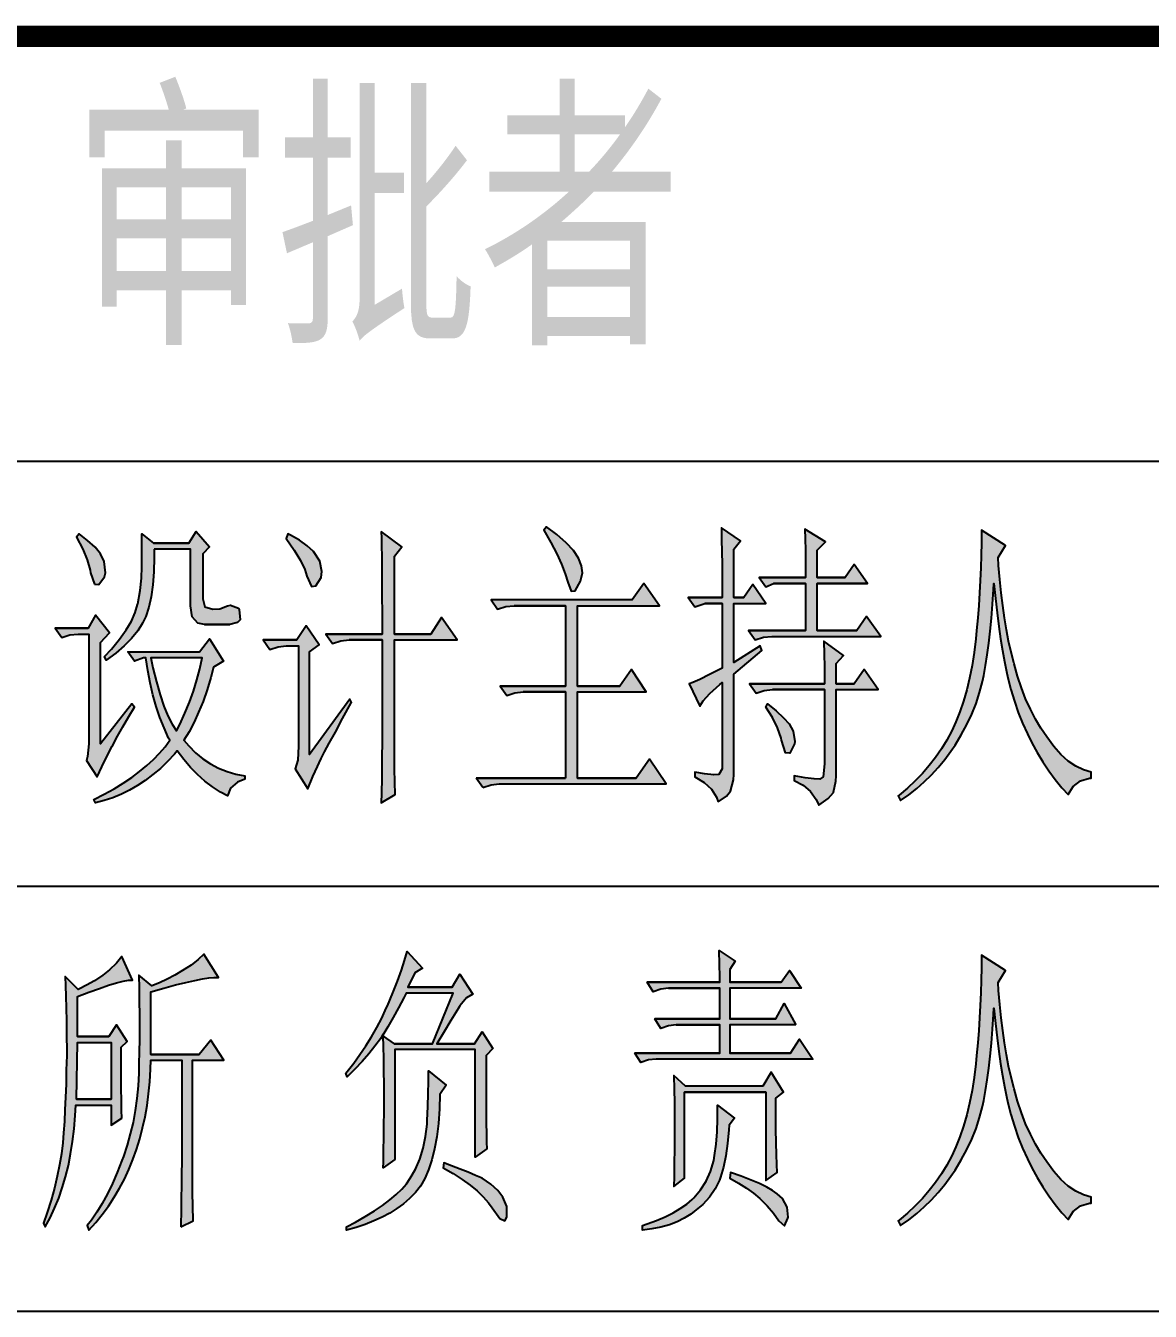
# Model space of a CAD drawing. Header units: inches. Extents: x 15 to 3191, y -520 to 602.
# Drawn here: x 675.08 to 690.95, y 41.68 to 59.83 of the extents above; entities that cross this region are included whole.
import ezdxf

# ---------------------------------------------------------------- set-up
doc = ezdxf.new("R2010")
doc.units = ezdxf.units.IN
doc.layers.add('1', color=7, linetype='Continuous')
doc.styles.add('宋体', font='SimSun.ttf', dxfattribs={"width": 0.7})

msp = doc.modelspace()

# ---------------------------------------------------------------- hatches: boundary and pattern name
at = {"layer": '1'}
h = msp.add_hatch(color=7, dxfattribs=at)
h.paths.add_polyline_path([(676.184, 52.264), (676.133, 52.375), (676.056, 52.468), (675.952, 52.564), (675.83, 52.658), (675.796, 52.608), (675.883, 52.441), (675.946, 52.288), (675.987, 52.146), (675.993, 52.108), (676.048, 51.947), (676.11, 51.941), (676.189, 52.05), (676.203, 52.108)])
h.paths.add_polyline_path([(675.97, 49.691), (675.951, 49.514), (675.935, 49.458), (676.087, 49.225), (676.151, 49.366), (676.222, 49.511), (676.299, 49.66), (676.308, 49.674), (676.372, 49.8), (676.447, 49.934), (676.531, 50.077), (676.611, 50.208), (676.576, 50.258), (676.133, 49.691), (676.133, 51.125), (676.261, 51.258), (676.063, 51.508), (675.959, 51.324), (675.492, 51.324), (675.586, 51.191), (675.701, 51.23), (675.818, 51.241), (675.97, 51.241)])
h.paths.add_polyline_path([(676.659, 51.665), (676.623, 51.544), (676.569, 51.425), (676.495, 51.3), (676.402, 51.168), (676.288, 51.03), (676.192, 50.924), (676.215, 50.875), (676.35, 50.973), (676.469, 51.074), (676.572, 51.179), (676.658, 51.286), (676.728, 51.396), (676.774, 51.491), (676.815, 51.62), (676.848, 51.768), (676.872, 51.935), (676.887, 52.119), (676.891, 52.322), (676.89, 52.441), (677.403, 52.441), (677.403, 51.641), (677.429, 51.484), (677.505, 51.396), (677.601, 51.375), (677.961, 51.376), (678.067, 51.404), (678.103, 51.441), (678.091, 51.589), (678.08, 51.608), (677.966, 51.651), (677.928, 51.641), (677.818, 51.6), (677.718, 51.591), (677.608, 51.627), (677.579, 51.741), (677.579, 52.375), (677.671, 52.474), (677.485, 52.691), (677.38, 52.525), (676.879, 52.525), (676.716, 52.658), (676.716, 52.48), (676.716, 52.302), (676.716, 52.191), (676.71, 52.031), (676.691, 51.857)])
h.paths.add_polyline_path([(677.69, 50.628), (677.729, 50.775), (677.87, 50.858), (677.671, 51.174), (677.532, 50.991), (676.518, 50.991), (676.611, 50.858), (676.741, 50.905), (676.774, 50.908), (676.8, 50.727), (676.832, 50.552), (676.872, 50.383), (676.917, 50.221), (676.971, 50.066), (677.03, 49.917), (677.095, 49.774), (677.112, 49.742), (677.045, 49.649), (676.968, 49.558), (676.883, 49.47), (676.789, 49.384), (676.686, 49.3), (676.575, 49.217), (676.454, 49.137), (676.325, 49.058), (676.186, 48.982), (676.04, 48.908), (676.063, 48.858), (676.187, 48.89), (676.309, 48.932), (676.428, 48.98), (676.543, 49.037), (676.656, 49.102), (676.766, 49.175), (676.873, 49.257), (676.978, 49.346), (677.079, 49.442), (677.179, 49.548), (677.217, 49.591), (677.308, 49.47), (677.403, 49.359), (677.502, 49.257), (677.606, 49.165), (677.714, 49.083), (677.828, 49.011), (677.928, 48.958), (677.967, 49.068), (678.067, 49.151), (678.172, 49.191), (678.172, 49.242), (678.043, 49.265), (677.919, 49.301), (677.8, 49.348), (677.686, 49.408), (677.578, 49.48), (677.476, 49.565), (677.378, 49.662), (677.31, 49.742), (677.384, 49.863), (677.453, 49.996), (677.518, 50.14), (677.58, 50.292), (677.637, 50.455)])
h.paths.add_polyline_path([(677.446, 50.436), (677.389, 50.28), (677.324, 50.123), (677.251, 49.965), (677.205, 49.875), (677.143, 49.97), (677.084, 50.087), (677.028, 50.226), (676.974, 50.385), (676.922, 50.566), (676.873, 50.767), (676.844, 50.908), (677.566, 50.908), (677.535, 50.751), (677.493, 50.594)], flags=16)
h.paths.add_polyline_path([(679.051, 52.488), (678.942, 52.566), (678.814, 52.64), (678.778, 52.658), (678.755, 52.591), (678.868, 52.428), (678.955, 52.282), (679.015, 52.155), (679.047, 52.057), (679.112, 51.915), (679.174, 51.924), (679.248, 52.039), (679.257, 52.125), (679.227, 52.272), (679.14, 52.408)])
h.paths.add_polyline_path([(678.93, 51.074), (678.93, 49.658), (678.917, 49.46), (678.883, 49.341), (679.058, 49.058), (679.13, 49.232), (679.195, 49.373), (679.221, 49.424), (679.25, 49.485), (679.297, 49.578), (679.363, 49.702), (679.448, 49.859), (679.551, 50.048), (679.673, 50.269), (679.676, 50.274), (679.653, 50.324), (679.082, 49.541), (679.082, 50.991), (679.221, 51.091), (679.035, 51.358), (678.906, 51.158), (678.429, 51.158), (678.523, 51.025), (678.639, 51.063), (678.755, 51.074)])
h.paths.add_polyline_path([(680.282, 52.341), (680.387, 52.474), (680.096, 52.691), (680.098, 52.598), (680.1, 52.481), (680.102, 52.34), (680.104, 52.176), (680.105, 51.988), (680.106, 51.777), (680.107, 51.542), (680.107, 51.284), (680.107, 51.241), (679.315, 51.241), (679.407, 51.108), (679.524, 51.146), (679.641, 51.158), (680.107, 51.158), (680.107, 49.674), (680.106, 49.545), (680.105, 49.389), (680.102, 49.206), (680.099, 48.995), (680.096, 48.858), (680.293, 48.975), (680.288, 49.155), (680.284, 49.334), (680.282, 49.509), (680.282, 49.591), (680.282, 51.158), (681.168, 51.158), (680.946, 51.474), (680.794, 51.241), (680.282, 51.241)])
h.paths.add_polyline_path([(682.693, 52.093), (682.729, 51.974), (682.774, 51.847), (682.834, 51.851), (682.908, 51.987), (682.915, 52.008), (682.934, 52.106), (682.923, 52.207), (682.881, 52.312), (682.809, 52.421), (682.707, 52.532), (682.575, 52.647), (682.426, 52.758), (682.391, 52.707), (682.49, 52.534), (682.574, 52.374), (682.642, 52.227)])
h.paths.add_polyline_path([(684.022, 51.641), (683.801, 51.958), (683.638, 51.724), (681.645, 51.724), (681.738, 51.591), (681.854, 51.629), (681.971, 51.641), (682.694, 51.641), (682.694, 50.508), (681.774, 50.508), (681.866, 50.375), (681.983, 50.413), (682.1, 50.424), (682.694, 50.424), (682.694, 49.208), (681.436, 49.208), (681.528, 49.075), (681.645, 49.113), (681.762, 49.125), (684.116, 49.125), (683.883, 49.475), (683.696, 49.208), (682.868, 49.208), (682.868, 50.424), (683.836, 50.424), (683.626, 50.741), (683.463, 50.508), (682.868, 50.508), (682.868, 51.641)])
h.paths.add_polyline_path([(685.071, 52.441), (685.165, 52.557), (684.897, 52.741), (684.9, 52.575), (684.903, 52.405), (684.906, 52.229), (684.907, 52.047), (684.908, 51.86), (684.908, 51.758), (684.43, 51.758), (684.524, 51.625), (684.664, 51.674), (684.908, 51.674), (684.908, 50.758), (684.728, 50.669), (684.59, 50.602), (684.494, 50.56), (684.442, 50.541), (684.593, 50.225), (684.639, 50.3), (684.733, 50.401), (684.873, 50.528), (684.908, 50.558), (684.908, 49.341), (684.861, 49.258), (684.79, 49.255), (684.658, 49.269), (684.524, 49.291), (684.524, 49.225), (684.655, 49.148), (684.756, 49.052), (684.826, 48.937), (684.85, 48.875), (684.968, 48.951), (685.025, 49.024), (685.067, 49.184), (685.071, 49.258), (685.071, 50.674), (685.468, 51.008), (685.445, 51.074), (685.071, 50.841), (685.071, 51.674), (685.526, 51.674), (685.34, 51.941), (685.211, 51.758), (685.071, 51.758)])
h.paths.add_polyline_path([(686.085, 52.042), (685.432, 52.042), (685.526, 51.908), (685.631, 51.958), (686.085, 51.958), (686.085, 51.291), (685.281, 51.291), (685.374, 51.158), (685.49, 51.197), (685.607, 51.208), (687.146, 51.208), (686.947, 51.491), (686.808, 51.291), (686.248, 51.291), (686.248, 51.958), (686.959, 51.958), (686.772, 52.224), (686.644, 52.042), (686.248, 52.042), (686.248, 52.425), (686.365, 52.542), (686.074, 52.724), (686.078, 52.588), (686.082, 52.424), (686.085, 52.229)])
h.paths.add_polyline_path([(686.517, 50.458), (687.11, 50.458), (686.913, 50.741), (686.772, 50.541), (686.517, 50.541), (686.517, 50.824), (686.622, 50.941), (686.342, 51.142), (686.347, 50.956), (686.351, 50.778), (686.353, 50.605), (686.353, 50.541), (685.293, 50.541), (685.386, 50.407), (685.502, 50.447), (685.619, 50.458), (686.353, 50.458), (686.353, 49.408), (686.335, 49.228), (686.284, 49.191), (686.204, 49.198), (686.078, 49.214), (685.922, 49.242), (685.922, 49.174), (686.05, 49.109), (686.155, 49.019), (686.234, 48.907), (686.271, 48.825), (686.405, 48.92), (686.481, 49.006), (686.514, 49.165), (686.517, 49.242)])
h.paths.add_polyline_path([(685.91, 49.871), (685.852, 49.975), (685.775, 50.06), (685.67, 50.157), (685.549, 50.258), (685.526, 50.208), (685.617, 50.063), (685.688, 49.919), (685.739, 49.774), (685.747, 49.742), (685.803, 49.566), (685.864, 49.558), (685.93, 49.692), (685.933, 49.725)], flags=17)
h.paths.add_polyline_path([(688.737, 51.869), (688.743, 51.958), (688.764, 51.743), (688.787, 51.541), (688.811, 51.35), (688.836, 51.173), (688.863, 51.008), (688.891, 50.855), (688.92, 50.715), (688.94, 50.625), (688.983, 50.457), (689.032, 50.294), (689.086, 50.136), (689.147, 49.983), (689.215, 49.834), (689.278, 49.708), (689.352, 49.569), (689.432, 49.436), (689.516, 49.309), (689.607, 49.187), (689.702, 49.072), (689.791, 48.975), (689.863, 49.091), (689.964, 49.168), (690.091, 49.205), (690.117, 49.208), (690.117, 49.291), (690.006, 49.324), (689.897, 49.376), (689.791, 49.449), (689.688, 49.542), (689.587, 49.656), (689.489, 49.789), (689.488, 49.791), (689.406, 49.913), (689.329, 50.042), (689.258, 50.181), (689.191, 50.328), (689.131, 50.483), (689.077, 50.648), (689.027, 50.82), (689.022, 50.841), (688.985, 50.988), (688.951, 51.143), (688.92, 51.303), (688.892, 51.47), (688.867, 51.644), (688.845, 51.826), (688.825, 52.013), (688.809, 52.208), (688.801, 52.324), (688.906, 52.491), (688.567, 52.707), (688.567, 52.531), (688.563, 52.354), (688.557, 52.177), (688.55, 52), (688.54, 51.823), (688.528, 51.646), (688.514, 51.469), (688.498, 51.292), (688.486, 51.174), (688.463, 50.981), (688.434, 50.797), (688.399, 50.621), (688.36, 50.453), (688.314, 50.294), (688.263, 50.143), (688.206, 50.001), (688.148, 49.875), (688.079, 49.745), (688.002, 49.621), (687.919, 49.501), (687.83, 49.386), (687.733, 49.274), (687.63, 49.168), (687.521, 49.067), (687.404, 48.969), (687.39, 48.958), (687.425, 48.891), (687.541, 48.973), (687.653, 49.06), (687.758, 49.154), (687.86, 49.253), (687.957, 49.359), (688.05, 49.471), (688.137, 49.589), (688.195, 49.674), (688.283, 49.818), (688.361, 49.965), (688.431, 50.112), (688.491, 50.263), (688.541, 50.416), (688.583, 50.571), (688.602, 50.657), (688.626, 50.798), (688.649, 50.95), (688.67, 51.112), (688.689, 51.284), (688.707, 51.468), (688.723, 51.663)])
h = msp.add_hatch(color=7, dxfattribs=at)
h.paths.add_polyline_path([(676.424, 45.25), (676.424, 45.408), (676.51, 45.491), (676.359, 45.725), (676.25, 45.558), (675.807, 45.558), (675.807, 46.124), (675.97, 46.187), (676.117, 46.24), (676.247, 46.283), (676.359, 46.317), (676.454, 46.34), (676.53, 46.354), (676.586, 46.357), (676.434, 46.691), (676.361, 46.596), (676.262, 46.501), (676.164, 46.425), (676.047, 46.348), (675.938, 46.284), (675.838, 46.234), (675.817, 46.224), (675.634, 46.408), (675.64, 46.277), (675.645, 46.129), (675.649, 45.962), (675.652, 45.779), (675.655, 45.577), (675.656, 45.357), (675.656, 45.291), (675.651, 45.085), (675.647, 44.889), (675.64, 44.702), (675.632, 44.526), (675.623, 44.358), (675.612, 44.201), (675.601, 44.058), (675.582, 43.905), (675.556, 43.748), (675.523, 43.586), (675.482, 43.421), (675.436, 43.251), (675.382, 43.077), (675.33, 42.925), (675.353, 42.874), (675.422, 43.002), (675.485, 43.136), (675.543, 43.276), (675.594, 43.423), (675.64, 43.577), (675.68, 43.737), (675.712, 43.904), (675.74, 44.078), (675.762, 44.258), (675.778, 44.444), (675.786, 44.591), (676.283, 44.591), (676.283, 44.307), (676.434, 44.408), (676.431, 44.518), (676.428, 44.656), (676.426, 44.824), (676.424, 45.022)])
h.paths.add_polyline_path([(675.807, 45.475), (676.283, 45.475), (676.283, 44.674), (675.796, 44.674)], flags=16)
h.paths.add_polyline_path([(676.846, 46.191), (677.028, 46.243), (677.191, 46.288), (677.336, 46.324), (677.463, 46.353), (677.571, 46.375), (677.661, 46.388), (677.731, 46.395), (677.796, 46.393), (677.592, 46.724), (677.514, 46.645), (677.411, 46.567), (677.289, 46.491), (677.184, 46.427), (677.076, 46.369), (676.964, 46.318), (676.856, 46.274), (676.673, 46.425), (676.677, 46.237), (676.681, 46.053), (676.682, 45.871), (676.683, 45.693), (676.682, 45.517), (676.68, 45.344), (676.676, 45.173), (676.673, 45.041), (676.663, 44.862), (676.646, 44.687), (676.622, 44.516), (676.592, 44.348), (676.553, 44.184), (676.508, 44.024), (676.456, 43.867), (676.434, 43.808), (676.369, 43.64), (676.302, 43.484), (676.231, 43.338), (676.158, 43.204), (676.083, 43.08), (676.006, 42.968), (675.947, 42.891), (675.969, 42.825), (676.067, 42.934), (676.159, 43.048), (676.246, 43.167), (676.326, 43.29), (676.401, 43.417), (676.47, 43.548), (676.534, 43.684), (676.591, 43.823), (676.643, 43.967), (676.689, 44.116), (676.728, 44.269), (676.763, 44.425), (676.791, 44.587), (676.813, 44.752), (676.83, 44.922), (676.841, 45.097), (676.846, 45.225), (677.279, 45.225), (677.279, 43.791), (677.278, 43.626), (677.277, 43.456), (677.274, 43.278), (677.272, 43.095), (677.268, 42.905), (677.267, 42.874), (677.441, 42.958), (677.435, 43.17), (677.432, 43.353), (677.43, 43.508), (677.43, 43.558), (677.43, 45.225), (677.873, 45.225), (677.69, 45.507), (677.527, 45.308), (676.846, 45.308)])
h.paths.add_polyline_path([(680.287, 45.375), (681.423, 45.375), (681.423, 43.858), (681.585, 43.974), (681.583, 44.069), (681.58, 44.189), (681.578, 44.335), (681.577, 44.507), (681.576, 44.706), (681.575, 44.93), (681.575, 45.181), (681.575, 45.291), (681.672, 45.391), (681.52, 45.624), (681.412, 45.458), (680.882, 45.458), (680.989, 45.636), (681.077, 45.784), (681.149, 45.9), (681.202, 45.984), (681.206, 45.991), (681.301, 46.104), (681.39, 46.158), (681.206, 46.441), (681.099, 46.258), (680.47, 46.258), (680.568, 46.458), (680.676, 46.524), (680.46, 46.758), (680.425, 46.635), (680.38, 46.496), (680.325, 46.343), (680.259, 46.175), (680.182, 45.992), (680.167, 45.958), (680.103, 45.821), (680.033, 45.687), (679.958, 45.556), (679.879, 45.429), (679.795, 45.305), (679.707, 45.184), (679.614, 45.066), (679.594, 45.041), (679.616, 44.991), (679.725, 45.099), (679.825, 45.206), (679.919, 45.314), (680.005, 45.422), (680.083, 45.529), (680.116, 45.579), (680.187, 45.697), (680.262, 45.827), (680.337, 45.963), (680.414, 46.106), (680.449, 46.174), (681.109, 46.174), (680.817, 45.458), (680.276, 45.458), (680.125, 45.567), (680.128, 45.421), (680.131, 45.248), (680.134, 45.07), (680.135, 44.889), (680.135, 44.704), (680.135, 44.674), (680.135, 44.492), (680.134, 44.311), (680.132, 44.133), (680.129, 43.957), (680.126, 43.784), (680.124, 43.708), (680.287, 43.824)])
h.paths.add_polyline_path([(680.809, 43.817), (680.848, 43.973), (680.879, 44.145), (680.902, 44.334), (680.917, 44.538), (680.925, 44.741), (681.012, 44.875), (680.763, 45.074), (680.762, 44.924), (680.758, 44.757), (680.752, 44.573), (680.743, 44.372), (680.742, 44.324), (680.721, 44.148), (680.687, 43.984), (680.639, 43.83), (680.577, 43.686), (680.503, 43.558), (680.45, 43.482), (680.385, 43.406), (680.307, 43.329), (680.217, 43.252), (680.114, 43.175), (679.999, 43.097), (679.87, 43.019), (679.731, 42.94), (679.605, 42.874), (679.605, 42.825), (679.741, 42.864), (679.871, 42.908), (679.993, 42.956), (680.108, 43.009), (680.215, 43.068), (680.315, 43.131), (680.408, 43.199), (680.493, 43.272), (680.579, 43.358), (680.648, 43.449), (680.709, 43.555), (680.763, 43.678)])
h.paths.add_polyline_path([(681.644, 43.477), (681.52, 43.558), (681.426, 43.6), (681.323, 43.643), (681.211, 43.688), (681.089, 43.734), (680.979, 43.775), (680.969, 43.708), (681.109, 43.625), (681.236, 43.543), (681.35, 43.461), (681.449, 43.379), (681.536, 43.297), (681.608, 43.214), (681.661, 43.141), (681.77, 42.991), (681.841, 42.959), (681.866, 43.008), (681.866, 43.158), (681.813, 43.291), (681.742, 43.388)])
h.paths.add_polyline_path([(684.81, 43.408), (684.87, 43.532), (684.886, 43.575), (684.927, 43.715), (684.96, 43.874), (684.985, 44.049), (685.001, 44.244), (685.005, 44.307), (685.08, 44.408), (684.842, 44.591), (684.843, 44.396), (684.837, 44.212), (684.823, 44.04), (684.801, 43.879), (684.788, 43.808), (684.744, 43.656), (684.682, 43.518), (684.604, 43.393), (684.508, 43.281), (684.485, 43.258), (684.407, 43.192), (684.317, 43.131), (684.217, 43.072), (684.105, 43.016), (683.983, 42.964), (683.85, 42.914), (683.782, 42.891), (683.782, 42.825), (683.917, 42.843), (684.044, 42.87), (684.163, 42.903), (684.272, 42.945), (684.372, 42.994), (684.464, 43.051), (684.518, 43.092), (684.634, 43.188), (684.731, 43.294)])
h.paths.add_polyline_path([(685.686, 43.341), (685.62, 43.387), (685.536, 43.434), (685.434, 43.483), (685.315, 43.534), (685.178, 43.587), (685.026, 43.641), (685.016, 43.558), (685.139, 43.49), (685.251, 43.42), (685.35, 43.349), (685.437, 43.275), (685.438, 43.275), (685.541, 43.171), (685.632, 43.064), (685.708, 42.958), (685.787, 42.887), (685.836, 42.995), (685.838, 43.008), (685.827, 43.15), (685.759, 43.273)])
h.paths.add_polyline_path([(685.665, 44.691), (685.773, 44.775), (685.6, 45.058), (685.481, 44.858), (684.388, 44.858), (684.226, 45.008), (684.23, 44.812), (684.234, 44.627), (684.235, 44.455), (684.236, 44.294), (684.236, 44.275), (684.236, 44.125), (684.234, 43.96), (684.232, 43.78), (684.228, 43.585), (684.226, 43.442), (684.377, 43.558), (684.377, 44.775), (685.524, 44.775), (685.524, 43.525), (685.686, 43.641), (685.68, 43.755), (685.674, 43.896), (685.67, 44.061), (685.667, 44.253), (685.665, 44.47)])
h.paths.add_polyline_path([(685.016, 46.241), (686.022, 46.241), (685.859, 46.491), (685.74, 46.325), (685.016, 46.325), (685.016, 46.508), (685.092, 46.624), (684.864, 46.774), (684.871, 46.577), (684.874, 46.405), (684.875, 46.325), (683.847, 46.325), (683.933, 46.191), (684.041, 46.229), (684.15, 46.241), (684.875, 46.241), (684.875, 45.808), (683.955, 45.808), (684.042, 45.674), (684.15, 45.713), (684.258, 45.725), (684.875, 45.725), (684.875, 45.324), (683.673, 45.324), (683.76, 45.191), (683.868, 45.23), (683.976, 45.241), (686.185, 45.241), (686, 45.524), (685.87, 45.324), (685.016, 45.324), (685.016, 45.725), (685.946, 45.725), (685.783, 46.024), (685.665, 45.808), (685.016, 45.808)])
h.paths.add_polyline_path([(688.801, 46.324), (688.906, 46.491), (688.567, 46.707), (688.567, 46.531), (688.563, 46.354), (688.557, 46.177), (688.55, 46), (688.54, 45.823), (688.528, 45.646), (688.514, 45.469), (688.498, 45.292), (688.486, 45.174), (688.463, 44.981), (688.434, 44.797), (688.399, 44.621), (688.36, 44.453), (688.314, 44.294), (688.263, 44.143), (688.206, 44.001), (688.148, 43.875), (688.079, 43.745), (688.002, 43.621), (687.919, 43.501), (687.83, 43.386), (687.733, 43.274), (687.63, 43.168), (687.521, 43.067), (687.404, 42.969), (687.39, 42.958), (687.425, 42.891), (687.541, 42.973), (687.653, 43.06), (687.758, 43.154), (687.86, 43.253), (687.957, 43.359), (688.05, 43.471), (688.137, 43.589), (688.195, 43.674), (688.283, 43.818), (688.361, 43.965), (688.431, 44.112), (688.491, 44.263), (688.541, 44.416), (688.583, 44.571), (688.602, 44.657), (688.626, 44.798), (688.649, 44.95), (688.67, 45.112), (688.689, 45.284), (688.707, 45.468), (688.723, 45.663), (688.737, 45.869), (688.743, 45.958), (688.764, 45.743), (688.787, 45.541), (688.811, 45.35), (688.836, 45.173), (688.863, 45.008), (688.891, 44.855), (688.92, 44.715), (688.94, 44.625), (688.983, 44.457), (689.032, 44.294), (689.086, 44.136), (689.147, 43.983), (689.215, 43.834), (689.278, 43.708), (689.352, 43.569), (689.432, 43.436), (689.516, 43.309), (689.607, 43.187), (689.702, 43.072), (689.791, 42.975), (689.863, 43.091), (689.964, 43.168), (690.091, 43.205), (690.117, 43.208), (690.117, 43.291), (690.006, 43.324), (689.897, 43.376), (689.791, 43.449), (689.688, 43.542), (689.587, 43.656), (689.489, 43.789), (689.488, 43.791), (689.406, 43.913), (689.329, 44.042), (689.258, 44.181), (689.191, 44.328), (689.131, 44.483), (689.077, 44.648), (689.027, 44.82), (689.022, 44.841), (688.985, 44.988), (688.951, 45.143), (688.92, 45.303), (688.892, 45.47), (688.867, 45.644), (688.845, 45.826), (688.825, 46.013), (688.809, 46.208)])

# ---------------------------------------------------------------- linework, layer by layer
at = {"layer": '1', "color": 7}
for p, q in [((665.932, 53.681), (727.932, 53.681)), ((676.879, 52.525), (676.879, 52.525)), ((685.631, 51.958), (686.085, 51.958)), ((686.085, 51.958), (685.631, 51.958)), ((682.694, 51.641), (681.971, 51.641)), ((682.694, 51.641), (681.971, 51.641)), ((684.908, 51.674), (684.664, 51.674)), ((684.908, 51.674), (684.664, 51.674)), ((678.429, 51.158), (678.429, 51.158)), ((680.107, 51.158), (679.641, 51.158)), ((680.107, 51.158), (679.641, 51.158)), ((686.353, 50.458), (685.619, 50.458)), ((686.353, 50.458), (685.619, 50.458)), ((682.694, 50.424), (682.1, 50.424)), ((682.694, 50.424), (682.1, 50.424)), ((679.082, 49.541), (679.082, 49.541)), ((681.436, 49.208), (682.694, 49.208)), ((682.694, 49.208), (681.436, 49.208)), ((682.694, 49.208), (681.436, 49.208)), ((681.528, 49.075), (681.436, 49.208)), ((681.436, 49.208), (681.436, 49.208)), ((686.284, 49.191), (686.284, 49.191)), ((673.932, 47.681), (727.932, 47.681)), ((680.47, 46.258), (680.47, 46.258)), ((665.932, 41.681), (727.932, 41.681))]:
    msp.add_line(p, q, dxfattribs=at)
at = {"layer": '1', "color": 7, "const_width": 0.3}
msp.add_lwpolyline([(665.932, 59.681), (845.932, 59.681)], dxfattribs=at)
at = {"layer": '1', "color": 7}
for points in [[(676.048, 51.947), (676.11, 51.941), (676.189, 52.05), (676.203, 52.108), (676.184, 52.264), (676.133, 52.375), (676.056, 52.468), (675.952, 52.564), (675.83, 52.658), (675.796, 52.608), (675.883, 52.441), (675.946, 52.288), (675.987, 52.146), (675.993, 52.108)], [(676.89, 52.441), (676.891, 52.322), (676.887, 52.119), (676.872, 51.935), (676.848, 51.768), (676.815, 51.62), (676.774, 51.491), (676.728, 51.396), (676.658, 51.286), (676.572, 51.179), (676.469, 51.074), (676.35, 50.973), (676.215, 50.875), (676.192, 50.924), (676.288, 51.03), (676.402, 51.168), (676.495, 51.3), (676.569, 51.425), (676.623, 51.544), (676.657, 51.658), (676.66, 51.669), (676.691, 51.857), (676.71, 52.031), (676.716, 52.191), (676.716, 52.302), (676.716, 52.48), (676.716, 52.658), (676.879, 52.525), (677.38, 52.525), (676.879, 52.525), (677.38, 52.525), (677.485, 52.691), (677.671, 52.474), (677.579, 52.375), (677.579, 51.741), (677.608, 51.627), (677.718, 51.591), (677.818, 51.6), (677.928, 51.641), (677.966, 51.651), (678.08, 51.608), (678.091, 51.589), (678.103, 51.441), (678.067, 51.404), (677.961, 51.376), (677.601, 51.375), (677.788, 51.375), (677.961, 51.376), (677.601, 51.375), (677.505, 51.396), (677.429, 51.484), (677.403, 51.641), (677.403, 52.441)], [(679.047, 52.057), (679.112, 51.915), (679.174, 51.924), (679.248, 52.039), (679.257, 52.125), (679.227, 52.272), (679.14, 52.408), (679.051, 52.488), (678.942, 52.566), (678.814, 52.64), (678.778, 52.658), (678.755, 52.591), (678.868, 52.428), (678.955, 52.282), (679.015, 52.155)], [(680.096, 52.691), (680.098, 52.598), (680.1, 52.481), (680.102, 52.34), (680.104, 52.176), (680.105, 51.988), (680.106, 51.777), (680.107, 51.542), (680.107, 51.284), (680.107, 51.241), (679.315, 51.241), (680.107, 51.241), (679.315, 51.241), (679.315, 51.241), (679.407, 51.108), (679.524, 51.146), (679.641, 51.158), (680.107, 51.158), (680.107, 49.674), (680.106, 49.545), (680.105, 49.389), (680.102, 49.206), (680.099, 48.995), (680.096, 48.858), (680.293, 48.975), (680.288, 49.155), (680.284, 49.334), (680.282, 49.509), (680.282, 49.591), (680.282, 51.158), (681.168, 51.158), (680.946, 51.474), (680.794, 51.241), (680.282, 51.241), (680.794, 51.241), (680.282, 51.241), (680.282, 52.341), (680.387, 52.474)], [(682.729, 51.974), (682.774, 51.847), (682.834, 51.851), (682.908, 51.987), (682.915, 52.008), (682.934, 52.106), (682.923, 52.207), (682.881, 52.312), (682.809, 52.421), (682.707, 52.532), (682.575, 52.647), (682.426, 52.758), (682.391, 52.707), (682.49, 52.534), (682.574, 52.374), (682.642, 52.227), (682.693, 52.093)], [(684.85, 48.875), (684.968, 48.951), (685.025, 49.024), (685.067, 49.184), (685.071, 49.258), (685.071, 50.674), (685.468, 51.008), (685.445, 51.074), (685.071, 50.841), (685.071, 51.674), (685.526, 51.674), (685.34, 51.941), (685.211, 51.758), (685.071, 51.758), (685.211, 51.758), (685.071, 51.758), (685.071, 52.441), (685.165, 52.557), (684.897, 52.741), (684.9, 52.575), (684.903, 52.405), (684.906, 52.229), (684.907, 52.047), (684.908, 51.86), (684.908, 51.758), (684.43, 51.758), (684.908, 51.758), (684.43, 51.758), (684.43, 51.758), (684.524, 51.625), (684.664, 51.674), (684.908, 51.674), (684.908, 50.758), (684.728, 50.669), (684.59, 50.602), (684.494, 50.56), (684.442, 50.541), (684.593, 50.225), (684.639, 50.3), (684.733, 50.401), (684.873, 50.528), (684.908, 50.558), (684.908, 49.341), (684.861, 49.258), (684.79, 49.255), (684.79, 49.255), (684.658, 49.269), (684.524, 49.291), (684.524, 49.225), (684.655, 49.148), (684.756, 49.052), (684.826, 48.937)], [(686.248, 51.958), (686.959, 51.958), (686.248, 51.958), (686.959, 51.958), (686.248, 51.958), (686.959, 51.958), (686.772, 52.224), (686.644, 52.042), (686.248, 52.042), (686.644, 52.042), (686.248, 52.042), (686.248, 52.425), (686.365, 52.542), (686.074, 52.724), (686.078, 52.588), (686.082, 52.424), (686.085, 52.229), (686.085, 52.042), (685.432, 52.042), (686.085, 52.042), (685.432, 52.042), (685.432, 52.042), (685.526, 51.908), (685.631, 51.958), (686.085, 51.958), (686.085, 51.291), (685.281, 51.291), (686.085, 51.291), (685.281, 51.291), (685.281, 51.291), (685.374, 51.158), (685.49, 51.197), (685.607, 51.208), (687.146, 51.208), (686.947, 51.491), (686.808, 51.291), (686.248, 51.291), (686.808, 51.291), (686.248, 51.291)], [(687.541, 48.973), (687.653, 49.06), (687.758, 49.154), (687.86, 49.253), (687.957, 49.359), (688.05, 49.471), (688.137, 49.589), (688.195, 49.674), (688.283, 49.818), (688.361, 49.965), (688.431, 50.112), (688.491, 50.263), (688.541, 50.416), (688.583, 50.571), (688.602, 50.657), (688.626, 50.798), (688.649, 50.95), (688.67, 51.112), (688.689, 51.284), (688.707, 51.468), (688.723, 51.663), (688.737, 51.869), (688.743, 51.958), (688.764, 51.743), (688.787, 51.541), (688.811, 51.35), (688.836, 51.173), (688.863, 51.008), (688.891, 50.855), (688.92, 50.715), (688.94, 50.625), (688.983, 50.457), (689.032, 50.294), (689.086, 50.136), (689.147, 49.983), (689.215, 49.834), (689.278, 49.708), (689.352, 49.569), (689.432, 49.436), (689.516, 49.309), (689.607, 49.187), (689.702, 49.072), (689.791, 48.975), (689.863, 49.091), (689.964, 49.168), (690.091, 49.205), (690.117, 49.208), (690.117, 49.291), (690.006, 49.324), (689.897, 49.376), (689.791, 49.449), (689.688, 49.542), (689.587, 49.656), (689.489, 49.789), (689.488, 49.791), (689.406, 49.913), (689.329, 50.042), (689.258, 50.181), (689.191, 50.328), (689.131, 50.483), (689.077, 50.648), (689.027, 50.82), (689.022, 50.841), (688.985, 50.988), (688.951, 51.143), (688.92, 51.303), (688.892, 51.47), (688.867, 51.644), (688.845, 51.826), (688.825, 52.013), (688.809, 52.208), (688.801, 52.324), (688.906, 52.491), (688.567, 52.707), (688.567, 52.531), (688.563, 52.354), (688.557, 52.177), (688.55, 52), (688.54, 51.823), (688.528, 51.646), (688.514, 51.469), (688.498, 51.292), (688.486, 51.174), (688.463, 50.981), (688.434, 50.797), (688.399, 50.621), (688.36, 50.453), (688.314, 50.294), (688.263, 50.143), (688.206, 50.001), (688.148, 49.875), (688.079, 49.745), (688.002, 49.621), (687.919, 49.501), (687.83, 49.386), (687.733, 49.274), (687.63, 49.168), (687.521, 49.067), (687.404, 48.969), (687.39, 48.958), (687.425, 48.891)], [(676.222, 49.511), (676.299, 49.66), (676.308, 49.674), (676.372, 49.8), (676.447, 49.934), (676.531, 50.077), (676.611, 50.208), (676.576, 50.258), (676.133, 49.691), (676.133, 51.125), (676.261, 51.258), (676.063, 51.508), (675.959, 51.324), (675.492, 51.324), (675.959, 51.324), (675.492, 51.324), (675.492, 51.324), (675.586, 51.191), (675.701, 51.23), (675.818, 51.241), (675.97, 51.241), (675.97, 49.691), (675.97, 49.691), (675.951, 49.514), (675.935, 49.458), (676.087, 49.225), (676.151, 49.366)], [(678.906, 51.158), (678.429, 51.158), (678.906, 51.158), (678.429, 51.158), (678.523, 51.025), (678.639, 51.063), (678.755, 51.074), (678.93, 51.074), (678.93, 49.658), (678.917, 49.46), (678.883, 49.341), (679.058, 49.058), (679.13, 49.232), (679.195, 49.373), (679.221, 49.424), (679.25, 49.485), (679.297, 49.578), (679.363, 49.702), (679.448, 49.859), (679.551, 50.048), (679.673, 50.269), (679.676, 50.274), (679.653, 50.324), (679.082, 49.541), (679.082, 50.991), (679.221, 51.091), (679.035, 51.358)], [(677.476, 49.565), (677.578, 49.48), (677.686, 49.408), (677.8, 49.348), (677.919, 49.301), (678.043, 49.265), (678.172, 49.242), (678.172, 49.191), (678.067, 49.151), (677.967, 49.068), (677.928, 48.958), (677.828, 49.011), (677.714, 49.083), (677.606, 49.165), (677.502, 49.257), (677.403, 49.359), (677.308, 49.47), (677.217, 49.591), (677.179, 49.548), (677.079, 49.442), (676.978, 49.346), (676.873, 49.257), (676.766, 49.175), (676.656, 49.102), (676.543, 49.037), (676.428, 48.98), (676.309, 48.932), (676.187, 48.89), (676.063, 48.858), (676.04, 48.908), (676.186, 48.982), (676.325, 49.058), (676.454, 49.137), (676.575, 49.217), (676.686, 49.3), (676.789, 49.384), (676.883, 49.47), (676.968, 49.558), (677.045, 49.649), (677.112, 49.742), (677.095, 49.774), (677.03, 49.917), (676.971, 50.066), (676.917, 50.221), (676.872, 50.383), (676.832, 50.552), (676.8, 50.727), (676.774, 50.908), (676.741, 50.905), (676.611, 50.858), (676.518, 50.991), (677.532, 50.991), (677.671, 51.174), (677.87, 50.858), (677.729, 50.775), (677.69, 50.628), (677.637, 50.455), (677.58, 50.292), (677.518, 50.14), (677.453, 49.996), (677.384, 49.863), (677.31, 49.742), (677.378, 49.662)], [(686.481, 49.008), (686.514, 49.165), (686.517, 49.242), (686.517, 50.458), (687.11, 50.458), (686.913, 50.741), (686.772, 50.541), (686.517, 50.541), (686.772, 50.541), (686.517, 50.541), (686.517, 50.824), (686.622, 50.941), (686.342, 51.142), (686.347, 50.956), (686.351, 50.778), (686.353, 50.605), (686.353, 50.541), (685.293, 50.541), (686.353, 50.541), (685.293, 50.541), (685.293, 50.541), (685.386, 50.407), (685.502, 50.447), (685.619, 50.458), (686.353, 50.458), (686.353, 49.408), (686.335, 49.228), (686.284, 49.191), (686.204, 49.198), (686.078, 49.214), (685.922, 49.242), (685.922, 49.174), (686.05, 49.109), (686.155, 49.019), (686.234, 48.907), (686.271, 48.825), (686.405, 48.92), (686.481, 49.007)], [(677.143, 49.97), (677.205, 49.875), (677.251, 49.965), (677.324, 50.123), (677.389, 50.28), (677.446, 50.436), (677.493, 50.594), (677.535, 50.751), (677.566, 50.908), (676.844, 50.908), (676.873, 50.767), (676.922, 50.566), (676.974, 50.385), (677.028, 50.226), (677.084, 50.087)], [(685.739, 49.774), (685.688, 49.919), (685.617, 50.063), (685.526, 50.208), (685.549, 50.258), (685.67, 50.157), (685.775, 50.06), (685.852, 49.975), (685.91, 49.871), (685.933, 49.725), (685.93, 49.692), (685.864, 49.558), (685.803, 49.566), (685.747, 49.742)], [(675.64, 43.577), (675.68, 43.737), (675.712, 43.904), (675.74, 44.078), (675.762, 44.258), (675.778, 44.444), (675.786, 44.591), (676.283, 44.591), (676.283, 44.307), (676.434, 44.408), (676.431, 44.518), (676.428, 44.656), (676.426, 44.824), (676.424, 45.022), (676.424, 45.25), (676.424, 45.408), (676.51, 45.491), (676.359, 45.725), (676.25, 45.558), (675.807, 45.558), (676.25, 45.558), (675.807, 45.558), (675.807, 46.124), (675.97, 46.187), (676.117, 46.24), (676.247, 46.283), (676.359, 46.317), (676.454, 46.34), (676.53, 46.354), (676.586, 46.357), (676.434, 46.691), (676.361, 46.596), (676.262, 46.501), (676.164, 46.425), (676.047, 46.348), (675.938, 46.284), (675.838, 46.234), (675.817, 46.224), (675.634, 46.408), (675.64, 46.277), (675.645, 46.129), (675.649, 45.962), (675.652, 45.779), (675.655, 45.577), (675.656, 45.357), (675.656, 45.291), (675.651, 45.085), (675.647, 44.889), (675.64, 44.702), (675.632, 44.526), (675.623, 44.358), (675.612, 44.201), (675.601, 44.058), (675.582, 43.905), (675.556, 43.748), (675.523, 43.586), (675.482, 43.421), (675.436, 43.251), (675.382, 43.077), (675.33, 42.925), (675.353, 42.874), (675.422, 43.002), (675.485, 43.136), (675.543, 43.276), (675.594, 43.423)], [(677.267, 42.874), (677.441, 42.958), (677.435, 43.17), (677.432, 43.353), (677.43, 43.508), (677.43, 43.558), (677.43, 45.225), (677.873, 45.225), (677.69, 45.507), (677.527, 45.308), (676.846, 45.308), (677.527, 45.308), (676.846, 45.308), (676.846, 46.191), (677.028, 46.243), (677.191, 46.288), (677.336, 46.324), (677.463, 46.353), (677.571, 46.375), (677.661, 46.388), (677.731, 46.395), (677.783, 46.394), (677.797, 46.391), (677.592, 46.724), (677.514, 46.645), (677.411, 46.567), (677.289, 46.491), (677.184, 46.427), (677.076, 46.369), (676.964, 46.318), (676.856, 46.274), (676.673, 46.425), (676.677, 46.237), (676.681, 46.053), (676.682, 45.871), (676.683, 45.693), (676.682, 45.517), (676.68, 45.344), (676.676, 45.173), (676.673, 45.041), (676.663, 44.862), (676.646, 44.687), (676.622, 44.516), (676.592, 44.348), (676.553, 44.184), (676.508, 44.024), (676.456, 43.867), (676.434, 43.808), (676.369, 43.64), (676.302, 43.484), (676.231, 43.338), (676.158, 43.204), (676.083, 43.08), (676.006, 42.968), (675.947, 42.891), (675.969, 42.825), (676.067, 42.934), (676.159, 43.048), (676.246, 43.167), (676.326, 43.29), (676.401, 43.417), (676.47, 43.548), (676.534, 43.684), (676.591, 43.823), (676.643, 43.967), (676.689, 44.116), (676.728, 44.269), (676.763, 44.425), (676.791, 44.587), (676.813, 44.752), (676.83, 44.922), (676.841, 45.097), (676.846, 45.225), (677.279, 45.225), (677.279, 43.791), (677.278, 43.626), (677.277, 43.456), (677.274, 43.278), (677.272, 43.095), (677.268, 42.905)], [(680.135, 44.704), (680.135, 44.889), (680.134, 45.07), (680.131, 45.248), (680.128, 45.421), (680.125, 45.567), (680.276, 45.458), (680.276, 45.458), (680.817, 45.458), (680.276, 45.458), (680.817, 45.458), (681.109, 46.174), (680.449, 46.174), (680.414, 46.106), (680.337, 45.963), (680.262, 45.827), (680.187, 45.697), (680.116, 45.579), (680.113, 45.575), (680.124, 45.591), (680.125, 45.567), (680.113, 45.575), (680.124, 45.591), (680.116, 45.579), (680.083, 45.529), (680.005, 45.422), (679.919, 45.314), (679.825, 45.206), (679.725, 45.099), (679.616, 44.991), (679.594, 45.041), (679.614, 45.066), (679.707, 45.184), (679.795, 45.305), (679.879, 45.429), (679.958, 45.556), (680.033, 45.687), (680.103, 45.821), (680.167, 45.958), (680.182, 45.992), (680.259, 46.175), (680.325, 46.343), (680.38, 46.496), (680.425, 46.635), (680.46, 46.758), (680.676, 46.524), (680.568, 46.458), (680.47, 46.258), (681.099, 46.258), (680.47, 46.258), (681.099, 46.258), (681.206, 46.441), (681.39, 46.158), (681.301, 46.104), (681.206, 45.991), (681.202, 45.984), (681.149, 45.9), (681.077, 45.784), (680.989, 45.636), (680.882, 45.458), (681.412, 45.458), (680.882, 45.458), (681.412, 45.458), (681.52, 45.624), (681.672, 45.391), (681.575, 45.291), (681.575, 45.181), (681.575, 44.93), (681.576, 44.706), (681.577, 44.507), (681.578, 44.335), (681.58, 44.189), (681.583, 44.069), (681.585, 43.974), (681.423, 43.858), (681.423, 45.375), (680.287, 45.375), (680.287, 43.824), (680.124, 43.708), (680.126, 43.784), (680.129, 43.957), (680.132, 44.133), (680.134, 44.311), (680.135, 44.492), (680.135, 44.674)], [(685.946, 45.725), (685.016, 45.725), (685.016, 45.324), (685.87, 45.324), (685.016, 45.324), (685.87, 45.324), (686, 45.524), (686.185, 45.241), (683.976, 45.241), (683.868, 45.23), (683.76, 45.191), (683.673, 45.324), (683.673, 45.324), (684.875, 45.324), (683.673, 45.324), (684.875, 45.324), (684.875, 45.725), (684.258, 45.725), (684.875, 45.725), (684.258, 45.725), (684.15, 45.713), (684.042, 45.674), (683.955, 45.808), (683.955, 45.808), (684.875, 45.808), (683.955, 45.808), (684.875, 45.808), (684.875, 46.241), (684.15, 46.241), (684.875, 46.241), (684.15, 46.241), (684.041, 46.229), (683.933, 46.191), (683.847, 46.325), (683.847, 46.325), (684.875, 46.325), (683.847, 46.325), (684.875, 46.325), (684.874, 46.405), (684.871, 46.577), (684.864, 46.774), (685.092, 46.624), (685.016, 46.508), (685.016, 46.325), (685.74, 46.325), (685.016, 46.325), (685.74, 46.325), (685.859, 46.491), (686.022, 46.241), (685.016, 46.241), (685.016, 45.808), (685.665, 45.808), (685.016, 45.808), (685.665, 45.808), (685.783, 46.024)], [(687.541, 42.973), (687.653, 43.06), (687.758, 43.154), (687.86, 43.253), (687.957, 43.359), (688.05, 43.471), (688.137, 43.589), (688.195, 43.674), (688.283, 43.818), (688.361, 43.965), (688.431, 44.112), (688.491, 44.263), (688.541, 44.416), (688.583, 44.571), (688.602, 44.657), (688.626, 44.798), (688.649, 44.95), (688.67, 45.112), (688.689, 45.284), (688.707, 45.468), (688.723, 45.663), (688.737, 45.869), (688.743, 45.958), (688.764, 45.743), (688.787, 45.541), (688.811, 45.35), (688.836, 45.173), (688.863, 45.008), (688.891, 44.855), (688.92, 44.715), (688.94, 44.625), (688.983, 44.457), (689.032, 44.294), (689.086, 44.136), (689.147, 43.983), (689.215, 43.834), (689.278, 43.708), (689.352, 43.569), (689.432, 43.436), (689.516, 43.309), (689.607, 43.187), (689.702, 43.072), (689.791, 42.975), (689.863, 43.091), (689.964, 43.168), (690.091, 43.205), (690.117, 43.208), (690.117, 43.291), (690.006, 43.324), (689.897, 43.376), (689.791, 43.449), (689.688, 43.542), (689.587, 43.656), (689.489, 43.789), (689.488, 43.791), (689.406, 43.913), (689.329, 44.042), (689.258, 44.181), (689.191, 44.328), (689.131, 44.483), (689.077, 44.648), (689.027, 44.82), (689.022, 44.841), (688.985, 44.988), (688.951, 45.143), (688.92, 45.303), (688.892, 45.47), (688.867, 45.644), (688.845, 45.826), (688.825, 46.013), (688.809, 46.208), (688.801, 46.324), (688.906, 46.491), (688.567, 46.707), (688.567, 46.531), (688.563, 46.354), (688.557, 46.177), (688.55, 46), (688.54, 45.823), (688.528, 45.646), (688.514, 45.469), (688.498, 45.292), (688.486, 45.174), (688.463, 44.981), (688.434, 44.797), (688.399, 44.621), (688.36, 44.453), (688.314, 44.294), (688.263, 44.143), (688.206, 44.001), (688.148, 43.875), (688.079, 43.745), (688.002, 43.621), (687.919, 43.501), (687.83, 43.386), (687.733, 43.274), (687.63, 43.168), (687.521, 43.067), (687.404, 42.969), (687.39, 42.958), (687.425, 42.891)], [(676.283, 44.674), (675.796, 44.674), (676.283, 44.674), (675.796, 44.674), (675.807, 45.475), (676.283, 45.475)], [(680.763, 43.678), (680.709, 43.555), (680.648, 43.449), (680.579, 43.358), (680.571, 43.35), (680.493, 43.272), (680.408, 43.199), (680.315, 43.131), (680.215, 43.068), (680.108, 43.009), (679.993, 42.956), (679.871, 42.908), (679.741, 42.864), (679.605, 42.825), (679.605, 42.874), (679.731, 42.94), (679.87, 43.019), (679.999, 43.097), (680.114, 43.175), (680.217, 43.252), (680.307, 43.329), (680.385, 43.406), (680.45, 43.482), (680.503, 43.558), (680.577, 43.686), (680.639, 43.83), (680.687, 43.984), (680.721, 44.148), (680.742, 44.324), (680.743, 44.372), (680.752, 44.573), (680.758, 44.757), (680.762, 44.924), (680.763, 45.074), (681.012, 44.875), (680.925, 44.741), (680.917, 44.538), (680.902, 44.334), (680.879, 44.145), (680.848, 43.973), (680.809, 43.817)], [(685.665, 44.47), (685.665, 44.691), (685.773, 44.775), (685.6, 45.058), (685.481, 44.858), (684.388, 44.858), (684.226, 45.008), (684.23, 44.812), (684.234, 44.627), (684.235, 44.455), (684.236, 44.294), (684.236, 44.275), (684.236, 44.125), (684.234, 43.96), (684.232, 43.78), (684.228, 43.585), (684.226, 43.442), (684.377, 43.558), (684.377, 44.775), (685.524, 44.775), (684.377, 44.775), (685.524, 44.775), (685.524, 43.525), (685.686, 43.641), (685.68, 43.755), (685.674, 43.896), (685.67, 44.061), (685.667, 44.253)], [(684.927, 43.715), (684.886, 43.575), (684.87, 43.532), (684.81, 43.408), (684.731, 43.294), (684.634, 43.188), (684.518, 43.092), (684.464, 43.051), (684.372, 42.994), (684.272, 42.945), (684.163, 42.903), (684.044, 42.87), (683.917, 42.843), (683.782, 42.825), (683.782, 42.891), (683.85, 42.914), (683.983, 42.964), (684.105, 43.016), (684.217, 43.072), (684.317, 43.131), (684.407, 43.192), (684.485, 43.258), (684.508, 43.281), (684.604, 43.393), (684.682, 43.518), (684.744, 43.656), (684.788, 43.808), (684.801, 43.879), (684.823, 44.04), (684.837, 44.212), (684.843, 44.396), (684.842, 44.591), (685.08, 44.408), (685.005, 44.307), (685.001, 44.244), (684.985, 44.049), (684.96, 43.874)], [(681.449, 43.379), (681.536, 43.297), (681.608, 43.214), (681.661, 43.141), (681.77, 42.991), (681.841, 42.959), (681.866, 43.008), (681.866, 43.158), (681.813, 43.291), (681.742, 43.388), (681.644, 43.477), (681.52, 43.558), (681.426, 43.6), (681.323, 43.643), (681.211, 43.688), (681.089, 43.734), (680.979, 43.775), (680.969, 43.708), (681.109, 43.625), (681.236, 43.543), (681.35, 43.461)], [(685.438, 43.275), (685.541, 43.171), (685.632, 43.064), (685.708, 42.958), (685.787, 42.887), (685.836, 42.995), (685.838, 43.008), (685.827, 43.15), (685.759, 43.273), (685.686, 43.341), (685.62, 43.387), (685.536, 43.434), (685.434, 43.483), (685.315, 43.534), (685.178, 43.587), (685.026, 43.641), (685.016, 43.558), (685.139, 43.49), (685.251, 43.42), (685.35, 43.349), (685.437, 43.275)]]:
    msp.add_lwpolyline(points, close=True, dxfattribs=at)
msp.add_lwpolyline([(681.528, 49.075), (681.645, 49.113), (681.762, 49.125), (684.116, 49.125), (683.883, 49.475), (683.696, 49.208), (682.868, 49.208), (683.696, 49.208), (682.868, 49.208), (682.868, 50.424), (683.836, 50.424), (683.626, 50.741), (683.463, 50.508), (682.868, 50.508), (683.463, 50.508), (682.868, 50.508), (682.868, 51.641), (684.022, 51.641), (683.801, 51.958), (683.638, 51.724), (681.645, 51.724), (681.738, 51.591), (681.854, 51.629), (681.971, 51.641), (682.694, 51.641), (682.694, 50.508), (681.774, 50.508), (682.694, 50.508), (681.774, 50.508), (681.774, 50.508), (681.866, 50.375), (681.983, 50.413), (682.1, 50.424), (682.694, 50.424), (682.694, 49.208)], dxfattribs=at)

# ---------------------------------------------------------------- texts
at = {"insert": (675.74, 58.644), "char_height": 3, "attachment_point": 1, "style": '宋体'}
msp.add_mtext_dynamic_manual_height_columns('\\pxqd;审批者', width=14.62884, gutter_width=1, heights=[1.704], dxfattribs=at)

doc.saveas('drawing.dxf')
